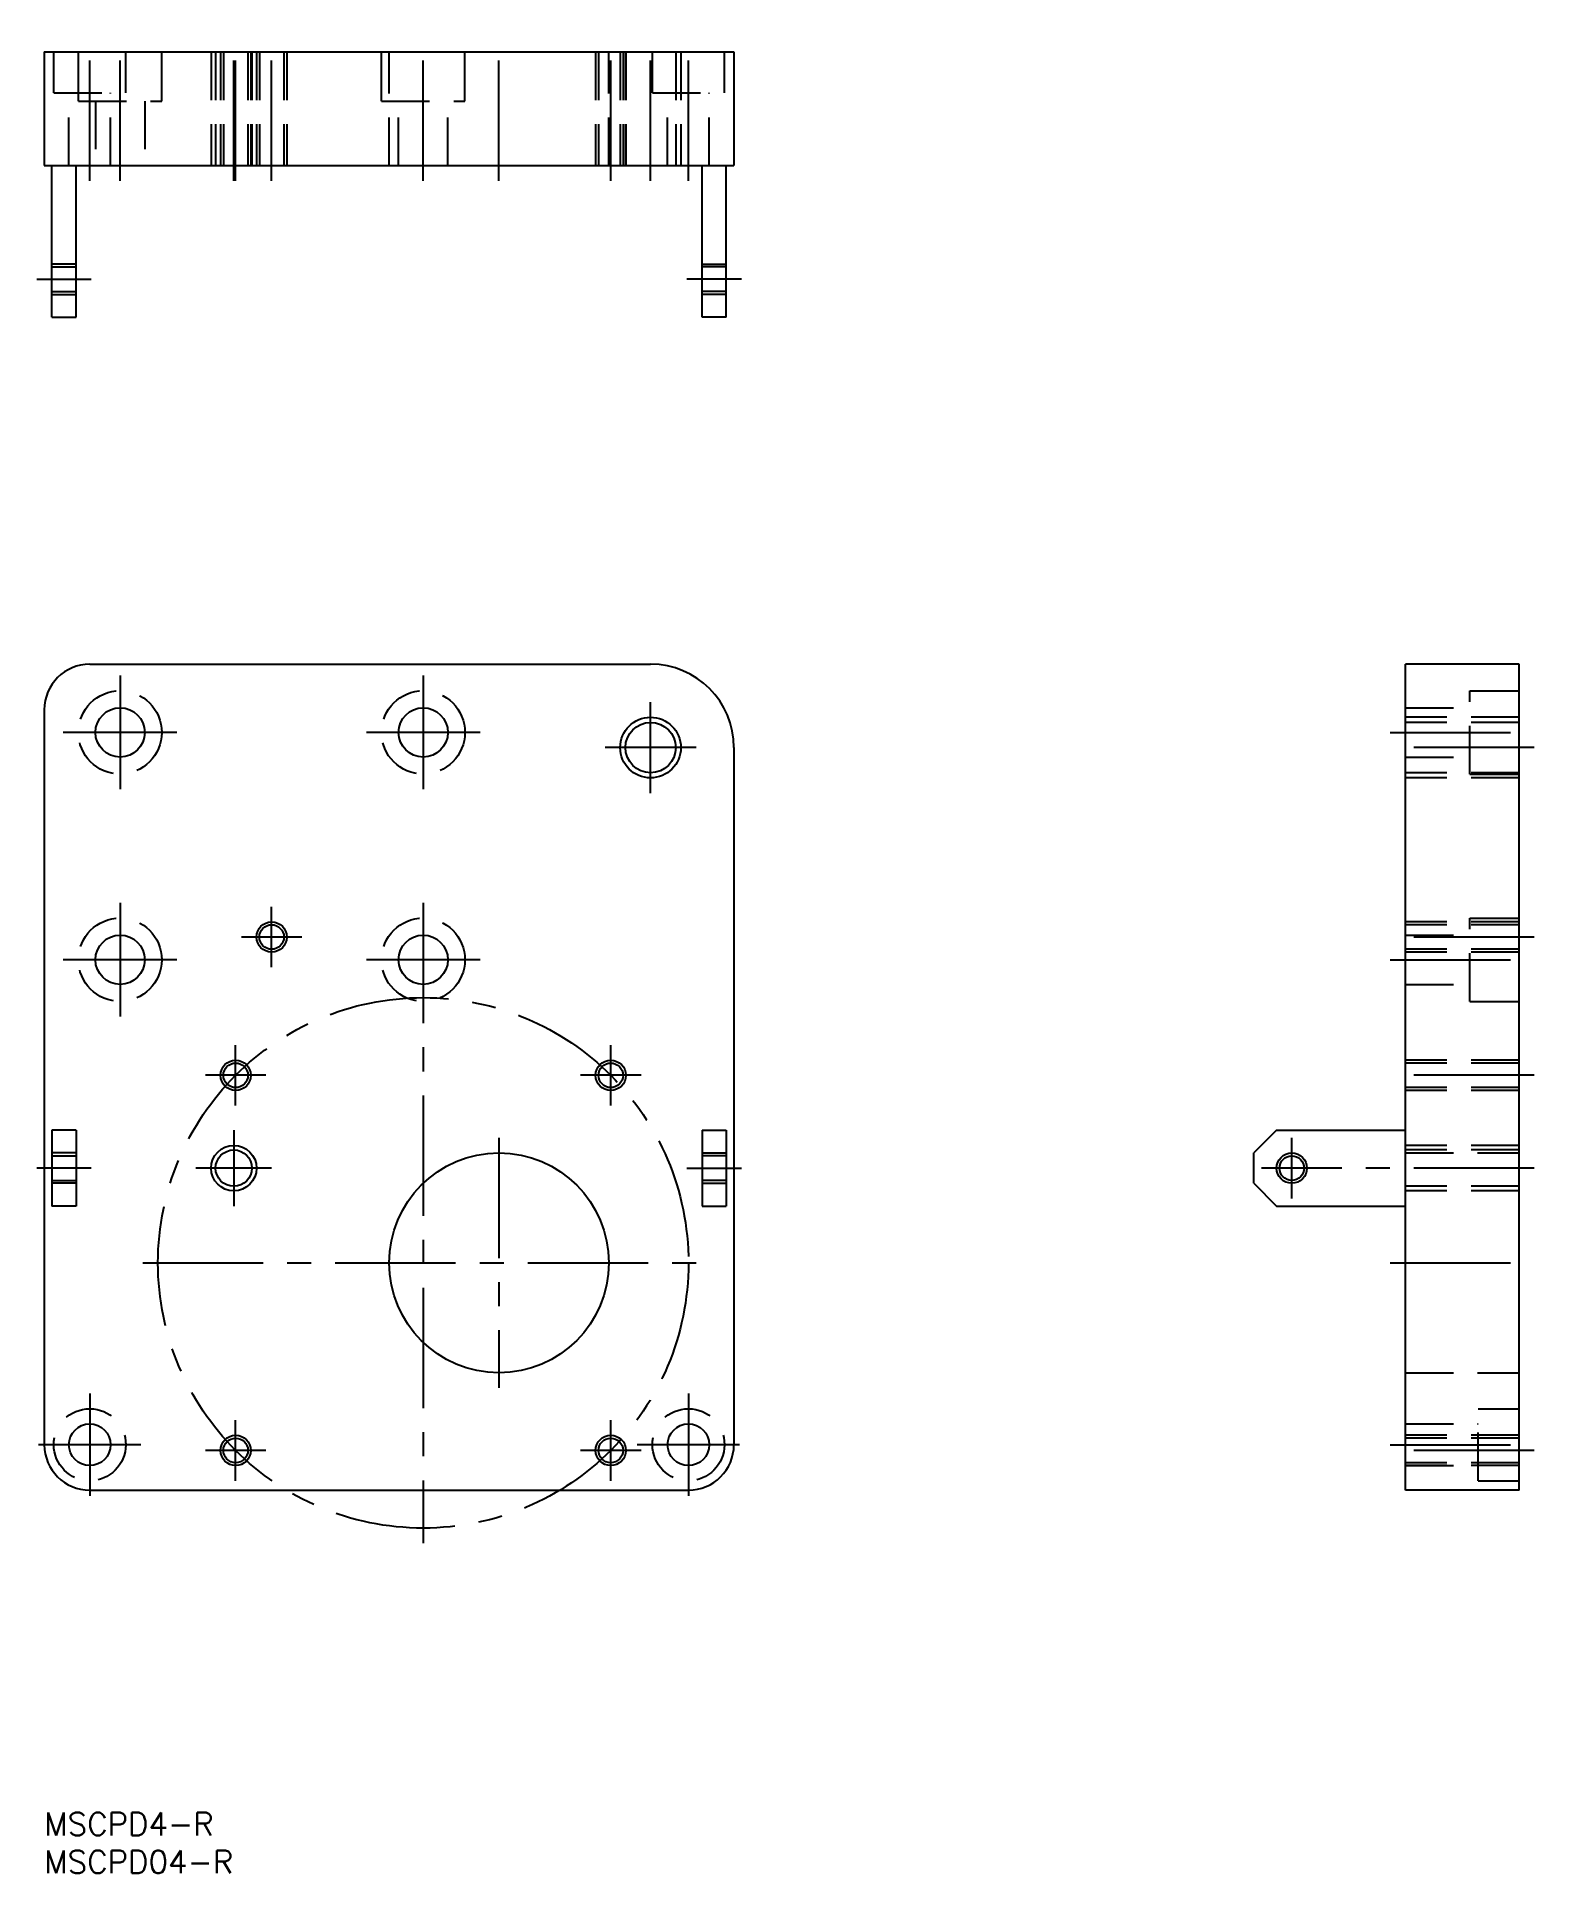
# Model space of a CAD drawing. Extents: x -1 to 197, y -8 to 234.
import ezdxf
from ezdxf.enums import TextEntityAlignment as Align

# ---------------------------------------------------------------- set-up
doc = ezdxf.new("R2010")
doc.units = 0
doc.header["$LTSCALE"] = 0.5
doc.linetypes.add('CENTER', pattern=[50.8, 31.75, -6.35, 6.35, -6.35])
doc.linetypes.add('DASHED', pattern=[19.05, 12.7, -6.35])
doc.layers.get('0').update_dxf_attribs({"linetype": 'CONTINUOUS'})
doc.layers.add('CENTER', color=1, linetype='CENTER')
doc.styles.get("Standard").update_dxf_attribs({"font": 'txt.shx', "height": 3, "bigfont": 'bigfont.shx'})

msp = doc.modelspace()

# ---------------------------------------------------------------- linework, layer by layer
at = {"color": 7, "linetype": 'CONTINUOUS'}
for p, q in [((0, 232.35), (0, 217.35)), ((0, 232.35), (91, 232.35)), ((91, 232.35), (91, 217.35)), ((0, 217.35), (91, 217.35)), ((1, 197.35), (1, 217.35)), ((4.2, 197.35), (4.2, 217.35)), ((86.8, 197.35), (86.8, 217.35)), ((90, 197.35), (90, 217.35)), ((1, 200.35), (4.2, 200.35)), ((90, 200.35), (86.8, 200.35)), ((1, 197.35), (4.2, 197.35)), ((90, 197.35), (86.8, 197.35)), ((6, 151.55), (80, 151.55)), ((194.62, 151.55), (179.62, 151.55)), ((179.62, 42.55), (179.62, 151.55)), ((194.62, 42.55), (194.62, 151.55)), ((0, 145.55), (0, 48.55)), ((91, 140.55), (91, 48.55)), ((1, 90.05), (1, 80.05)), ((4.2, 90.05), (1, 90.05)), ((4.2, 90.05), (4.2, 80.05)), ((86.8, 90.05), (86.8, 80.05)), ((86.8, 90.05), (90, 90.05)), ((90, 90.05), (90, 80.05)), ((162.62, 90.05), (159.62, 87.05)), ((162.62, 90.05), (179.62, 90.05)), ((4.2, 87.05), (1, 87.05)), ((86.8, 87.05), (90, 87.05)), ((159.62, 83.05), (159.62, 87.05)), ((4.2, 83.05), (1, 83.05)), ((86.8, 83.05), (90, 83.05)), ((159.62, 83.05), (162.62, 80.05)), ((4.2, 80.05), (1, 80.05)), ((86.8, 80.05), (90, 80.05)), ((162.62, 80.05), (179.62, 80.05)), ((6, 42.55), (85, 42.55)), ((194.62, 42.55), (179.62, 42.55))]:
    msp.add_line(p, q, dxfattribs=at)
at = {"color": 3, "linetype": 'DASHED'}
for p, q in [((1.25, 226.95), (1.25, 232.35)), ((4.5, 225.85), (4.5, 232.35)), ((10.75, 226.95), (10.75, 232.35)), ((15.5, 225.85), (15.5, 232.35)), ((22, 232.35), (22, 217.35)), ((22.6, 232.35), (22.6, 217.35)), ((23.25, 232.35), (23.25, 217.35)), ((23.63, 232.35), (23.63, 217.35)), ((26.87, 232.35), (26.87, 217.35)), ((27.25, 232.35), (27.25, 217.35)), ((27.4, 232.35), (27.4, 217.35)), ((28, 232.35), (28, 217.35)), ((28.38, 232.35), (28.38, 217.35)), ((31.62, 232.35), (31.62, 217.35)), ((32, 232.35), (32, 217.35)), ((44.5, 225.85), (44.5, 232.35)), ((45.5, 217.35), (45.5, 232.35)), ((55.5, 225.85), (55.5, 232.35)), ((72.75, 232.35), (72.75, 217.35)), ((73.13, 232.35), (73.13, 217.35)), ((74.5, 217.35), (74.5, 232.35)), ((76, 232.35), (76, 217.35)), ((76.37, 232.35), (76.37, 217.35)), ((76.68, 232.35), (76.68, 217.35)), ((76.75, 232.35), (76.75, 217.35)), ((80.25, 226.95), (80.25, 232.35)), ((83.32, 232.35), (83.32, 217.35)), ((84, 232.35), (84, 217.35)), ((89.75, 226.95), (89.75, 232.35)), ((1.25, 226.95), (10.75, 226.95)), ((3.25, 217.35), (3.25, 226.95)), ((4.5, 225.85), (15.5, 225.85)), ((6.75, 225.85), (6.75, 217.35)), ((8.75, 217.35), (8.75, 226.95)), ((13.25, 225.85), (13.25, 217.35)), ((44.5, 225.85), (55.5, 225.85)), ((46.75, 217.35), (46.75, 225.85)), ((53.25, 217.35), (53.25, 225.85)), ((80.25, 226.95), (89.75, 226.95)), ((82.25, 217.35), (82.25, 226.95)), ((87.75, 217.35), (87.75, 226.95)), ((4.2, 204.35), (1, 204.35)), ((1, 203.98), (4.2, 203.98)), ((86.8, 204.35), (90, 204.35)), ((90, 203.98), (86.8, 203.98)), ((1, 200.73), (4.2, 200.73)), ((90, 200.73), (86.8, 200.73)), ((188.12, 137.05), (188.12, 148.05)), ((188.12, 148.05), (194.62, 148.05)), ((179.62, 145.8), (188.12, 145.8)), ((194.62, 144.55), (179.62, 144.55)), ((194.62, 143.87), (179.62, 143.87)), ((179.62, 139.3), (188.12, 139.3)), ((194.62, 137.23), (179.62, 137.23)), ((194.62, 136.55), (179.62, 136.55)), ((188.12, 137.05), (194.62, 137.05)), ((194.62, 117.55), (179.62, 117.55)), ((194.62, 117.17), (179.62, 117.17)), ((188.12, 107.05), (188.12, 118.05)), ((188.12, 118.05), (194.62, 118.05)), ((179.62, 115.8), (188.12, 115.8)), ((194.62, 113.93), (179.62, 113.93)), ((194.62, 113.55), (179.62, 113.55)), ((179.62, 109.3), (188.12, 109.3)), ((188.12, 107.05), (194.62, 107.05)), ((194.62, 99.3), (179.62, 99.3)), ((194.62, 98.92), (179.62, 98.92)), ((194.62, 95.68), (179.62, 95.68)), ((194.62, 95.3), (179.62, 95.3)), ((194.62, 88.05), (179.62, 88.05)), ((194.62, 87.45), (179.62, 87.45)), ((1, 86.67), (4.2, 86.67)), ((90, 86.67), (86.8, 86.67)), ((179.62, 87.05), (194.62, 87.05)), ((1, 83.43), (4.2, 83.43)), ((90, 83.43), (86.8, 83.43)), ((194.62, 82.65), (179.62, 82.65)), ((194.62, 82.05), (179.62, 82.05)), ((179.62, 58.05), (194.62, 58.05)), ((179.62, 51.3), (189.22, 51.3)), ((189.22, 43.8), (189.22, 53.3)), ((189.22, 53.3), (194.62, 53.3)), ((194.62, 49.8), (179.62, 49.8)), ((194.62, 49.42), (179.62, 49.42)), ((194.62, 46.18), (179.62, 46.18)), ((179.62, 45.8), (189.22, 45.8)), ((194.62, 45.8), (179.62, 45.8)), ((189.22, 43.8), (194.62, 43.8))]:
    msp.add_line(p, q, dxfattribs=at)
for centre, radius in [((10, 142.55), 5.5), ((50, 142.55), 5.5), ((10, 112.55), 5.5), ((50, 112.55), 5.5), ((6, 48.55), 4.75), ((85, 48.55), 4.75)]:
    msp.add_circle(centre, radius, dxfattribs=at)
at = {"color": 7, "linetype": 'CONTINUOUS'}
for centre, radius in [((10, 142.55), 3.25), ((50, 142.55), 3.25), ((80, 140.55), 3.32), ((30, 115.55), 1.62), ((10, 112.55), 3.25), ((50, 112.55), 3.25), ((25.25, 97.3), 1.62), ((74.75, 97.3), 1.62), ((25, 85.05), 2.4), ((60, 72.55), 14.5), ((164.62, 85.05), 1.62), ((6, 48.55), 2.75), ((85, 48.55), 2.75), ((25.25, 47.8), 1.62), ((74.75, 47.8), 1.62)]:
    msp.add_circle(centre, radius, dxfattribs=at)
at = {"color": 3, "linetype": 'CONTINUOUS'}
for centre, radius in [((80, 140.55), 4), ((30, 115.55), 2), ((25.25, 97.3), 2), ((74.75, 97.3), 2), ((25, 85.05), 3), ((164.62, 85.05), 2), ((25.25, 47.8), 2), ((74.75, 47.8), 2)]:
    msp.add_circle(centre, radius, dxfattribs=at)
at = {"color": 7, "linetype": 'CONTINUOUS'}
for centre, radius, start, end in [((6, 145.55), 6, 90, 180), ((80, 140.55), 11, 0, 90), ((6, 48.55), 6, 180, 270), ((85, 48.55), 6, 270, 0)]:
    msp.add_arc(centre, radius, start, end, dxfattribs=at)
at = {"layer": 'CENTER', "color": 1, "linetype": 'CENTER'}
for p, q in [((6, 215.35), (6, 234.35)), ((10, 215.35), (10, 234.35)), ((25, 215.35), (25, 234.35)), ((25.25, 215.35), (25.25, 234.35)), ((30, 215.35), (30, 234.35)), ((50, 215.35), (50, 234.35)), ((60, 215.35), (60, 234.35)), ((74.75, 215.35), (74.75, 234.35)), ((80, 215.35), (80, 234.35)), ((85, 215.35), (85, 234.35)), ((-1, 202.35), (6.2, 202.35)), ((92, 202.35), (84.8, 202.35)), ((10, 150.05), (10, 135.05)), ((50, 150.05), (50, 135.05)), ((80, 134.55), (80, 146.55)), ((17.5, 142.55), (2.5, 142.55)), ((57.5, 142.55), (42.5, 142.55)), ((177.62, 142.55), (196.62, 142.55)), ((86, 140.55), (74, 140.55)), ((196.62, 140.55), (177.62, 140.55)), ((10, 120.05), (10, 105.05)), ((30, 111.55), (30, 119.55)), ((50, 120.05), (50, 35.55)), ((34, 115.55), (26, 115.55)), ((196.62, 115.55), (177.62, 115.55)), ((17.5, 112.55), (2.5, 112.55)), ((57.5, 112.55), (42.5, 112.55)), ((177.62, 112.55), (196.62, 112.55)), ((25.25, 93.3), (25.25, 101.3)), ((74.75, 93.3), (74.75, 101.3)), ((29.25, 97.3), (21.25, 97.3)), ((78.75, 97.3), (70.75, 97.3)), ((196.62, 97.3), (177.62, 97.3)), ((25, 90.05), (25, 80.05)), ((60, 89.05), (60, 56.05)), ((164.62, 81.05), (164.62, 89.05)), ((6.2, 85.05), (-1, 85.05)), ((30, 85.05), (20, 85.05)), ((84.8, 85.05), (92, 85.05)), ((196.62, 85.05), (160.62, 85.05)), ((13, 72.55), (87, 72.55)), ((177.62, 72.55), (196.62, 72.55)), ((6, 55.3), (6, 41.8)), ((85, 55.3), (85, 41.8)), ((25.25, 43.8), (25.25, 51.8)), ((74.75, 43.8), (74.75, 51.8)), ((12.75, 48.55), (-0.75, 48.55)), ((91.75, 48.55), (78.25, 48.55)), ((177.62, 48.55), (196.62, 48.55)), ((29.25, 47.8), (21.25, 47.8)), ((78.75, 47.8), (70.75, 47.8)), ((196.62, 47.8), (177.62, 47.8))]:
    msp.add_line(p, q, dxfattribs=at)
msp.add_circle((50, 72.55), 35, dxfattribs=at)

# ---------------------------------------------------------------- texts
at = {"color": 7, "linetype": 'CONTINUOUS'}
for s, p in [('MSCPD4-R', (0, 0)), ('MSCPD04-R', (0, -5))]:
    msp.add_text(s, height=3, dxfattribs=at).set_placement(p, align=Align.TOP_LEFT)

doc.saveas('drawing.dxf')
